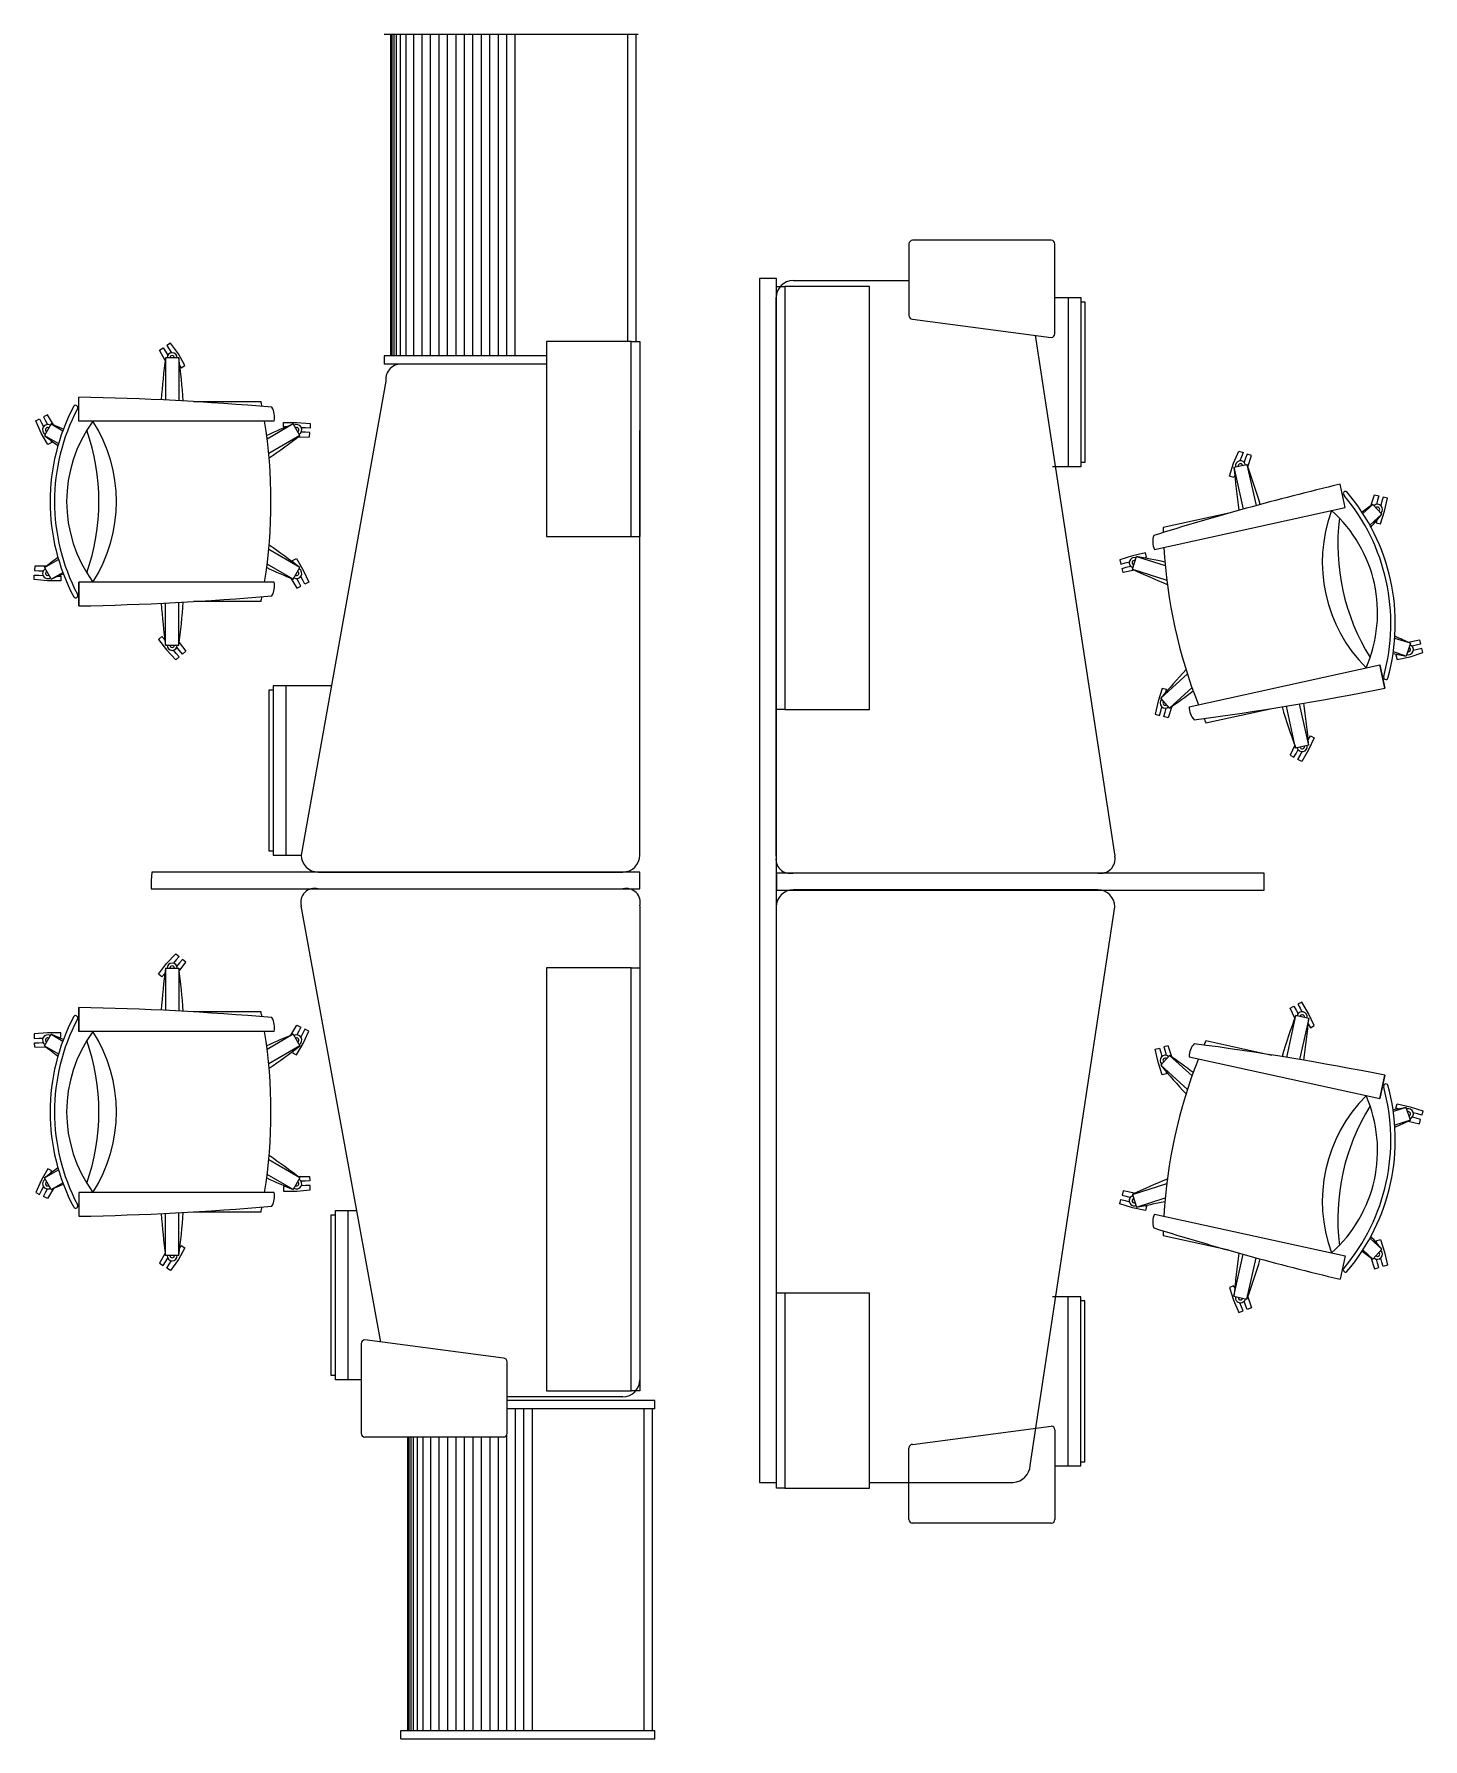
# Model space of a CAD drawing. Header units: millimetres. Extents: x 10079 to 35171, y 5151 to 19853.
# Drawn here: x 10079 to 13360, y 10750 to 14779 of the extents above; entities that cross this region are included whole.
import ezdxf

# ---------------------------------------------------------------- set-up
doc = ezdxf.new("R2010")
doc.units = ezdxf.units.MM

msp = doc.modelspace()

# ---------------------------------------------------------------- linework, layer by layer
at = {"color": 18, "linetype": 'ByBlock', "lineweight": -2, "true_color": 0x000000}
for p, q in [((10905.6, 14779), (11505.6, 14779)), ((10921.6, 14019), (10921.6, 14779)), ((10924.6, 14019), (10924.6, 14779)), ((10929.6, 14019), (10929.6, 14779)), ((10934.6, 14019), (10934.6, 14779)), ((10944.6, 14019), (10944.6, 14779)), ((10957.6, 14019), (10957.6, 14779)), ((10975.6, 14019), (10975.6, 14779)), ((10995.6, 14019), (10995.6, 14779)), ((11015.6, 14019), (11015.6, 14779)), ((11035.6, 14019), (11035.6, 14779)), ((11055.6, 14019), (11055.6, 14779)), ((11075.6, 14019), (11075.6, 14779)), ((11095.6, 14019), (11095.6, 14779)), ((11115.6, 14019), (11115.6, 14779)), ((11135.6, 14019), (11135.6, 14779)), ((11155.6, 14019), (11155.6, 14779)), ((11175.6, 14019), (11175.6, 14779)), ((11195.6, 14019), (11195.6, 14779)), ((11215.6, 14019), (11215.6, 14779)), ((11480.6, 14779), (11480.6, 14052.7)), ((11500.6, 14779), (11500.6, 14052.7)), ((12145.8, 14283.1), (12145.8, 14180.2)), ((12482.2, 14291.7), (12154.5, 14291.7)), ((12490.8, 14180.2), (12490.8, 14283.1)), ((11792.5, 14201.3), (11792.5, 11356.7)), ((11832.5, 14201.3), (11792.5, 14201.3)), ((11832.5, 11356.7), (11832.5, 14201.3)), ((11832.5, 13182.9), (11832.5, 14182.9)), ((11832.5, 14182.9), (11852.5, 14182.9)), ((11852.5, 14182.9), (11852.5, 13182.9)), ((12052.5, 14182.9), (11852.5, 14182.9)), ((11872.4, 14196.6), (12145.8, 14196.6)), ((12052.5, 13182.9), (12052.5, 14182.9)), ((11832.4, 12836.6), (11832.4, 14156.6)), ((12145.8, 14180.2), (12145.8, 14114.1)), ((12490.8, 14071), (12490.8, 14180.2)), ((12490.8, 14156.6), (12551.7, 14156.6)), ((12521.7, 14156.6), (12521.7, 13756.6)), ((12551.7, 14156.6), (12551.7, 13756.6)), ((12551.7, 14156.6), (12551.7, 14146.6)), ((12551.7, 14146.6), (12561.7, 14146.6)), ((12561.7, 14146.6), (12561.7, 13766.6)), ((12154.5, 14105.5), (12482.2, 14062.4)), ((12444.1, 14067.4), (12632.4, 12836.6)), ((10374.6, 14032), (10383.4, 14037.7)), ((10388.3, 14008), (10374.6, 14032)), ((10383.4, 14037.7), (10389.1, 14028.8)), ((10389.1, 14028.8), (10394.6, 14020.3)), ((10401.1, 14049), (10392.3, 14043.3)), ((10392.3, 14043.3), (10397.9, 14034.5)), ((10397.9, 14034.5), (10403.4, 14026)), ((10419.4, 14023.3), (10401.1, 14049)), ((10435.1, 13995.9), (10419.4, 14023.3)), ((11489.7, 14052.7), (11289.7, 14052.7)), ((11289.7, 14052.7), (11289.7, 13591.9)), ((11489.7, 13591.9), (11489.7, 14052.7)), ((11489.7, 14052.7), (11509.7, 14052.7)), ((11509.7, 14052.7), (11509.7, 13591.9)), ((10420.6, 14014), (10389.1, 14014)), ((10389.1, 14014), (10389.1, 13914.2)), ((10420.6, 14014), (10420.6, 13912.6)), ((10422.9, 13995.5), (10426.2, 13990.3)), ((10426.2, 13990.3), (10435.1, 13995.9)), ((11289.7, 14019), (10905.6, 14019)), ((10905.6, 14019), (10905.6, 13999)), ((11289.7, 13999), (10905.6, 13999)), ((11289.7, 13999), (10949.9, 13999)), ((10909.9, 13959), (10709.9, 12839)), ((10184.3, 13864.7), (10184.3, 13921.1)), ((10455.6, 13910.6), (10614.8, 13910.6)), ((10082.3, 13864.9), (10091.6, 13869.7)), ((10095.4, 13836.2), (10082.3, 13864.9)), ((10091.6, 13869.7), (10096.4, 13860.4)), ((10096.4, 13860.4), (10101.1, 13851.4)), ((10110.2, 13879.4), (10100.9, 13874.6)), ((10100.9, 13874.6), (10105.7, 13865.2)), ((10105.7, 13865.2), (10110.4, 13856.2)), ((10124.2, 13855.5), (10110.2, 13879.4)), ((10645.8, 13864.7), (10184.3, 13864.7)), ((10667.7, 13850.9), (10668.2, 13861.4)), ((10668.2, 13861.4), (10699.7, 13861.5)), ((10699.7, 13861.5), (10731.1, 13858.5)), ((10731.1, 13858.5), (10730.6, 13848)), ((10111.2, 13809), (10095.4, 13836.2)), ((10118.6, 13857.8), (10102.9, 13830.5)), ((10102.9, 13830.5), (10136.2, 13811.3)), ((10117.7, 13819.3), (10120.6, 13813.8)), ((10118.6, 13857.8), (10146.3, 13841.8)), ((10691, 13857.8), (10629.2, 13822.1)), ((10706.8, 13830.5), (10633, 13787.9)), ((10673.9, 13850.6), (10667.7, 13850.9)), ((10706.8, 13830.5), (10691, 13857.8)), ((10702, 13826.9), (10729.7, 13827)), ((10719.7, 13838), (10709.5, 13838.4)), ((10720.1, 13848.5), (10710, 13848.9)), ((10730.2, 13837.5), (10719.7, 13838)), ((10730.6, 13848), (10720.1, 13848.5)), ((10729.7, 13827), (10730.2, 13837.5)), ((11509.9, 12839), (11509.9, 13841.9)), ((10120.6, 13813.8), (10111.2, 13809)), ((12913, 13764.7), (12925.3, 13793.7)), ((12925.3, 13793.7), (12935.2, 13790.1)), ((12931.5, 13780.3), (12928, 13770.8)), ((12935.2, 13790.1), (12931.5, 13780.3)), ((12945, 13786.5), (12941.4, 13776.6)), ((12954.9, 13782.9), (12945, 13786.5)), ((12946.6, 13756.5), (12954.9, 13782.9)), ((12551.7, 13756.6), (12485, 13756.6)), ((12561.7, 13766.6), (12551.7, 13766.6)), ((12903.5, 13734.6), (12913, 13764.7)), ((12913.8, 13755.4), (12944.6, 13762.1)), ((12913.8, 13755.4), (12935.6, 13656.4)), ((12941.4, 13776.6), (12937.9, 13767.1)), ((12944.6, 13762.1), (12966, 13664.7)), ((12913.4, 13731), (12903.5, 13734.6)), ((12915.5, 13736.8), (12913.4, 13731)), ((13176.6, 13660.3), (13164.5, 13715.4)), ((12725.9, 13561.2), (13176.6, 13660.3)), ((13242.3, 13667.7), (13218.6, 13646.1)), ((13237.4, 13664.2), (13245.8, 13690.5)), ((13242.3, 13667.7), (13263.5, 13644.4)), ((13245.8, 13690.5), (13256, 13687.8)), ((13253.3, 13677.7), (13250.6, 13667.9)), ((13256, 13687.8), (13253.3, 13677.7)), ((13263.4, 13675), (13260.8, 13665.2)), ((13266.1, 13685.1), (13263.4, 13675)), ((13276.3, 13682.4), (13266.1, 13685.1)), ((13269.6, 13651.6), (13276.3, 13682.4)), ((12901.9, 13646.9), (12746.3, 13612.7)), ((13263.5, 13644.4), (13235.1, 13618.5)), ((13251.4, 13630.2), (13249.8, 13624.3)), ((13249.8, 13624.3), (13260, 13621.5)), ((13260, 13621.5), (13269.6, 13651.6)), ((11289.7, 13591.9), (11509.9, 13591.9)), ((10102.9, 13518.2), (10136.2, 13537.5)), ((10706.8, 13518.2), (10633, 13560.9)), ((10689.1, 13535), (10698.4, 13539.8)), ((10698.4, 13539.8), (10714.3, 13512.6)), ((12673.9, 13546.5), (12643.9, 13536.8)), ((12643.9, 13536.8), (12646.6, 13526.7)), ((12673.7, 13514.8), (12683.2, 13544.8)), ((12704.8, 13553.1), (12673.9, 13546.5)), ((12683.2, 13544.8), (12751.2, 13523.2)), ((12701.5, 13541.4), (12707.5, 13543)), ((12707.5, 13543), (12704.8, 13553.1)), ((10078.6, 13490.3), (10079, 13500.8)), ((10079, 13500.8), (10089.5, 13500.3)), ((10080, 13521.8), (10079.5, 13511.3)), ((10079.5, 13511.3), (10090, 13510.8)), ((10107.6, 13521.9), (10080, 13521.8)), ((10089.5, 13500.3), (10099.6, 13499.8)), ((10090, 13510.8), (10100.1, 13510.3)), ((10102.9, 13518.2), (10118.6, 13490.9)), ((10118.6, 13490.9), (10146.3, 13507)), ((10135.8, 13498.2), (10142, 13497.9)), ((10142, 13497.9), (10141.5, 13487.4)), ((10691, 13490.9), (10629.2, 13526.6)), ((10691.9, 13529.5), (10689.1, 13535)), ((10691, 13490.9), (10706.8, 13518.2)), ((10713.2, 13488.4), (10708.6, 13497.4)), ((10714.3, 13512.6), (10727.4, 13483.9)), ((12646.6, 13526.7), (12656.8, 13529.4)), ((12649.4, 13516.5), (12659.5, 13519.3)), ((12652.1, 13506.4), (12649.4, 13516.5)), ((12679.1, 13512.2), (12652.1, 13506.4)), ((12656.8, 13529.4), (12666.6, 13532)), ((12659.5, 13519.3), (12669.3, 13521.9)), ((12673.7, 13514.8), (12754.9, 13489)), ((10109.9, 13487.3), (10078.6, 13490.3)), ((10141.5, 13487.4), (10109.9, 13487.3)), ((10184.3, 13427.6), (10184.3, 13484.1)), ((10645.8, 13484.1), (10184.3, 13484.1)), ((10184.3, 13484.1), (10184.3, 13427.6)), ((10685.5, 13493.3), (10699.4, 13469.4)), ((10703.9, 13483.5), (10699.3, 13492.5)), ((10699.4, 13469.4), (10708.7, 13474.2)), ((10708.7, 13474.2), (10703.9, 13483.5)), ((10718.1, 13479), (10713.2, 13488.4)), ((10727.4, 13483.9), (10718.1, 13479)), ((10389.1, 13334.8), (10389.1, 13434.6)), ((10420.6, 13334.8), (10420.6, 13436.2)), ((10614.8, 13438.1), (10455.6, 13438.1)), ((10380.5, 13355.5), (10372.5, 13348.7)), ((10372.5, 13348.7), (10391.6, 13323.6)), ((10387.3, 13347.5), (10380.5, 13355.5)), ((10387.5, 13347.2), (10387.3, 13347.5)), ((10389.1, 13334.8), (10420.6, 13334.8)), ((10421.4, 13341.5), (10437.2, 13320.9)), ((13330.6, 13339.4), (13293.9, 13351)), ((13330.6, 13339.4), (13321, 13309.4)), ((13325.1, 13341.9), (13352.1, 13347.7)), ((13344.7, 13334.9), (13334.9, 13332.3)), ((13354.9, 13337.6), (13344.7, 13334.9)), ((13352.1, 13347.7), (13354.9, 13337.6)), ((10391.6, 13323.6), (10413.1, 13300.6)), ((10414.3, 13315.4), (10407.8, 13323.1)), ((10413.1, 13300.6), (10421.1, 13307.3)), ((10421.1, 13307.3), (10414.3, 13315.4)), ((10422.4, 13322.1), (10415.8, 13329.9)), ((10429.1, 13314.1), (10422.4, 13322.1)), ((10437.2, 13320.9), (10429.1, 13314.1)), ((13321, 13309.4), (13290.5, 13319)), ((13302.7, 13312.7), (13296.7, 13311.1)), ((13296.7, 13311.1), (13299.4, 13301)), ((13299.4, 13301), (13330.3, 13307.6)), ((13330.3, 13307.6), (13360.3, 13317.3)), ((13347.4, 13324.7), (13337.6, 13322.1)), ((13357.6, 13327.5), (13347.4, 13324.7)), ((13360.3, 13317.3), (13357.6, 13327.5)), ((12740.7, 13209.7), (12803.7, 13267.2)), ((12807.6, 13189.5), (13258.3, 13288.5)), ((13258.3, 13288.5), (13270.4, 13233.4)), ((13270.4, 13233.4), (13258.3, 13288.5)), ((10643.2, 13229), (10633.2, 13229)), ((10633.2, 13229), (10633.2, 12849)), ((10643.2, 13239), (10643.2, 13229)), ((10781.3, 13239), (10643.2, 13239)), ((10643.2, 13239), (10643.2, 12839)), ((10673.2, 13239), (10673.2, 12839)), ((12744.3, 13232.6), (12734.6, 13202.6)), ((12754.4, 13229.9), (12744.3, 13232.6)), ((12752.8, 13223.9), (12754.4, 13229.9)), ((12761.9, 13186.5), (12814.7, 13234.6)), ((11852.5, 13182.9), (11832.5, 13182.9)), ((11852.5, 13182.9), (12052.5, 13182.9)), ((12734.6, 13202.6), (12728, 13171.7)), ((12738.1, 13169), (12740.8, 13179.2)), ((12761.9, 13186.5), (12740.7, 13209.7)), ((12740.8, 13179.2), (12743.4, 13189)), ((12748.2, 13166.3), (12751, 13176.5)), ((12751, 13176.5), (12753.6, 13186.3)), ((12766.9, 13189.9), (12758.4, 13163.6)), ((12847.7, 13151.3), (13003.3, 13185.4)), ((13059.6, 13092), (13037.9, 13191)), ((13090.4, 13098.8), (13069, 13196.2)), ((12728, 13171.7), (12738.1, 13169)), ((12758.4, 13163.6), (12748.2, 13166.3)), ((13057.3, 13098.4), (13046.4, 13074.8)), ((13090.4, 13098.8), (13059.6, 13092)), ((13089.3, 13111.3), (13089.4, 13111.5)), ((13089.4, 13111.5), (13094.3, 13120.8)), ((13103.6, 13116), (13090.3, 13087.3)), ((13094.3, 13120.8), (13103.6, 13116)), ((13046.4, 13074.8), (13055.7, 13070)), ((13055.7, 13070), (13060.6, 13079.3)), ((13060.6, 13079.3), (13065.3, 13088.2)), ((13065, 13065.1), (13069.9, 13074.4)), ((13074.3, 13060.2), (13065, 13065.1)), ((13069.9, 13074.4), (13074.6, 13083.3)), ((13090.3, 13087.3), (13074.3, 13060.2)), ((10633.2, 12849), (10643.2, 12849)), ((10643.2, 12839), (10709.9, 12839)), ((10356.8, 12799), (10355.4, 12779)), ((10355.4, 12779), (10355.4, 12759)), ((11509.7, 12799), (10356.8, 12799)), ((10749.9, 12799), (11469.9, 12799)), ((11509.7, 12759), (11509.7, 12799)), ((12985.5, 12796), (11832.5, 12796)), ((11832.5, 12796), (11832.5, 12756)), ((12592.4, 12796.6), (11872.4, 12796.6)), ((12985.5, 12756), (12985.5, 12796)), ((10355.4, 12759), (11509.7, 12759)), ((10749.9, 12759), (11469.9, 12759)), ((11832.5, 12756), (12985.5, 12756)), ((12592.4, 12756.7), (11872.4, 12756.7)), ((10898.1, 11688.2), (10709.9, 12719)), ((11509.9, 12719), (11509.9, 11599)), ((11832.4, 12716.7), (11832.4, 11713.8)), ((12432.4, 11396.7), (12632.4, 12716.7)), ((10372.5, 12557.8), (10391.6, 12582.9)), ((10389.1, 12571.7), (10389.1, 12471.9)), ((10389.1, 12571.7), (10420.6, 12571.7)), ((10391.6, 12582.9), (10413.1, 12605.9)), ((10414.3, 12591.1), (10407.8, 12583.4)), ((10413.1, 12605.9), (10421.1, 12599.2)), ((10421.1, 12599.2), (10414.3, 12591.1)), ((10422.4, 12584.4), (10415.8, 12576.6)), ((10420.6, 12571.7), (10420.6, 12470.3)), ((10421.4, 12565), (10437.2, 12585.6)), ((10429.1, 12592.4), (10422.4, 12584.4)), ((10437.2, 12585.6), (10429.1, 12592.4)), ((11489.7, 12572.6), (11289.7, 12572.6)), ((11289.7, 12572.6), (11289.7, 11572.6)), ((11489.7, 11572.6), (11489.7, 12572.6)), ((11489.7, 12572.6), (11509.7, 12572.6)), ((11509.7, 12572.6), (11509.7, 11572.6)), ((10380.5, 12551), (10372.5, 12557.8)), ((10387.3, 12559), (10380.5, 12551)), ((10387.5, 12559.3), (10387.3, 12559)), ((13074.3, 12491.8), (13065, 12486.9)), ((13090.3, 12464.6), (13074.3, 12491.8)), ((10184.3, 12478.9), (10184.3, 12422.4)), ((10184.3, 12422.4), (10184.3, 12478.9)), ((10614.8, 12468.4), (10455.6, 12468.4)), ((13059.6, 12460), (13037.9, 12360.9)), ((13046.4, 12477.1), (13055.7, 12482)), ((13057.3, 12453.6), (13046.4, 12477.1)), ((13055.7, 12482), (13060.6, 12472.7)), ((13090.4, 12453.2), (13059.6, 12460)), ((13060.6, 12472.7), (13065.3, 12463.8)), ((13065, 12486.9), (13069.9, 12477.6)), ((13090.4, 12453.2), (13069, 12355.8)), ((13069.9, 12477.6), (13074.6, 12468.6)), ((13103.6, 12436), (13090.3, 12464.6)), ((10109.9, 12419.2), (10078.6, 12416.2)), ((10078.6, 12416.2), (10079, 12405.7)), ((10102.9, 12388.3), (10118.6, 12415.5)), ((10141.5, 12419.1), (10109.9, 12419.2)), ((10118.6, 12415.5), (10146.3, 12399.5)), ((10135.8, 12408.3), (10142, 12408.6)), ((10142, 12408.6), (10141.5, 12419.1)), ((10645.8, 12422.4), (10184.3, 12422.4)), ((10691, 12415.5), (10629.2, 12379.8)), ((10685.5, 12413.2), (10699.4, 12437.1)), ((10691, 12415.5), (10706.8, 12388.3)), ((10703.9, 12423), (10699.3, 12414)), ((10699.4, 12437.1), (10708.7, 12432.3)), ((10708.7, 12432.3), (10703.9, 12423)), ((10713.2, 12418.1), (10708.6, 12409.1)), ((10718.1, 12427.5), (10713.2, 12418.1)), ((10714.3, 12393.9), (10727.4, 12422.6)), ((10727.4, 12422.6), (10718.1, 12427.5)), ((13089.3, 12440.7), (13089.4, 12440.4)), ((13089.4, 12440.4), (13094.3, 12431.1)), ((13094.3, 12431.1), (13103.6, 12436)), ((10079, 12405.7), (10089.5, 12406.2)), ((10079.5, 12395.2), (10090, 12395.7)), ((10080, 12384.7), (10079.5, 12395.2)), ((10107.6, 12384.6), (10080, 12384.7)), ((10089.5, 12406.2), (10099.6, 12406.7)), ((10090, 12395.7), (10100.1, 12396.2)), ((10102.9, 12388.3), (10136.2, 12369)), ((10706.8, 12388.3), (10633, 12345.6)), ((10691.9, 12377), (10689.1, 12371.5)), ((10689.1, 12371.5), (10698.4, 12366.7)), ((10698.4, 12366.7), (10714.3, 12393.9)), ((12728, 12380.2), (12738.1, 12382.9)), ((12734.6, 12349.4), (12728, 12380.2)), ((12738.1, 12382.9), (12740.8, 12372.8)), ((12740.8, 12372.8), (12743.4, 12363)), ((12758.4, 12388.4), (12748.2, 12385.7)), ((12748.2, 12385.7), (12751, 12375.5)), ((12751, 12375.5), (12753.6, 12365.7)), ((12766.9, 12362.1), (12758.4, 12388.4)), ((12847.7, 12400.7), (13003.3, 12366.5)), ((12744.3, 12319.4), (12734.6, 12349.4)), ((12761.9, 12365.5), (12740.7, 12342.2)), ((12740.7, 12342.2), (12803.7, 12284.8)), ((12752.8, 12328), (12754.4, 12322.1)), ((12761.9, 12365.5), (12814.7, 12317.4)), ((12807.6, 12362.5), (13258.3, 12263.4)), ((12754.4, 12322.1), (12744.3, 12319.4)), ((13258.3, 12263.4), (13270.4, 12318.6)), ((13270.4, 12318.6), (13258.3, 12263.4)), ((13296.7, 12240.8), (13299.4, 12251)), ((13299.4, 12251), (13330.3, 12244.3)), ((13321, 12242.6), (13290.5, 12232.9)), ((13330.6, 12212.6), (13293.9, 12201)), ((13302.7, 12239.2), (13296.7, 12240.8)), ((13330.6, 12212.6), (13321, 12242.6)), ((13325.1, 12210.1), (13352.1, 12204.2)), ((13330.3, 12244.3), (13360.3, 12234.7)), ((13344.7, 12217.1), (13334.9, 12219.7)), ((13347.4, 12227.2), (13337.6, 12229.9)), ((13354.9, 12214.4), (13344.7, 12217.1)), ((13357.6, 12224.5), (13347.4, 12227.2)), ((13352.1, 12204.2), (13354.9, 12214.4)), ((13360.3, 12234.7), (13357.6, 12224.5)), ((10111.2, 12097.5), (10095.4, 12070.3)), ((10102.9, 12076), (10136.2, 12095.2)), ((10120.6, 12092.7), (10111.2, 12097.5)), ((10117.7, 12087.2), (10120.6, 12092.7)), ((10706.8, 12076), (10633, 12118.6)), ((10095.4, 12070.3), (10082.3, 12041.6)), ((10091.6, 12036.8), (10096.4, 12046.1)), ((10096.4, 12046.1), (10101.1, 12055.1)), ((10118.6, 12048.7), (10102.9, 12076)), ((10105.7, 12041.3), (10110.4, 12050.3)), ((10124.2, 12051), (10110.2, 12027.1)), ((10118.6, 12048.7), (10146.3, 12064.7)), ((10691, 12048.7), (10629.2, 12084.4)), ((10673.9, 12055.9), (10667.7, 12055.6)), ((10667.7, 12055.6), (10668.2, 12045.1)), ((10706.8, 12076), (10691, 12048.7)), ((10699.7, 12045), (10731.1, 12048)), ((10702, 12079.6), (10729.7, 12079.5)), ((10719.7, 12068.5), (10709.5, 12068.1)), ((10720.1, 12058), (10710, 12057.6)), ((10730.2, 12069), (10719.7, 12068.5)), ((10730.6, 12058.5), (10720.1, 12058)), ((10729.7, 12079.5), (10730.2, 12069)), ((10731.1, 12048), (10730.6, 12058.5)), ((12652.1, 12045.6), (12649.4, 12035.4)), ((12679.1, 12039.7), (12652.1, 12045.6)), ((12673.7, 12037.2), (12754.9, 12063)), ((10082.3, 12041.6), (10091.6, 12036.8)), ((10100.9, 12031.9), (10105.7, 12041.3)), ((10110.2, 12027.1), (10100.9, 12031.9)), ((10645.8, 12041.8), (10184.3, 12041.8)), ((10184.3, 12041.8), (10184.3, 11985.4)), ((10668.2, 12045.1), (10699.7, 12045)), ((12643.9, 12015.1), (12646.6, 12025.3)), ((12673.9, 12005.5), (12643.9, 12015.1)), ((12646.6, 12025.3), (12656.8, 12022.6)), ((12649.4, 12035.4), (12659.5, 12032.7)), ((12656.8, 12022.6), (12666.6, 12019.9)), ((12659.5, 12032.7), (12669.3, 12030.1)), ((12673.7, 12037.2), (12683.2, 12007.2)), ((12704.8, 11998.8), (12673.9, 12005.5)), ((12683.2, 12007.2), (12751.2, 12028.8)), ((12701.5, 12010.6), (12707.5, 12009)), ((12707.5, 12009), (12704.8, 11998.8)), ((10389.1, 11892.5), (10389.1, 11992.3)), ((10420.6, 11892.5), (10420.6, 11993.9)), ((10455.6, 11995.9), (10614.8, 11995.9)), ((10780.6, 11609), (10780.6, 11989)), ((10780.6, 11989), (10790.6, 11989)), ((10790.6, 11599), (10790.6, 11999)), ((10790.6, 11999), (10841.4, 11999)), ((10820.6, 11599), (10820.6, 11999)), ((12725.9, 11990.8), (13176.6, 11891.7)), ((12901.9, 11905.1), (12746.3, 11939.2)), ((13263.5, 11907.6), (13235.1, 11933.5)), ((13249.8, 11927.7), (13260, 11930.4)), ((13251.4, 11921.8), (13249.8, 11927.7)), ((13260, 11930.4), (13269.6, 11900.4)), ((10388.3, 11898.5), (10374.6, 11874.5)), ((10420.6, 11892.5), (10389.1, 11892.5)), ((10389.1, 11877.7), (10394.6, 11886.2)), ((10435.1, 11910.6), (10419.4, 11883.2)), ((10422.9, 11911), (10426.2, 11916.2)), ((10426.2, 11916.2), (10435.1, 11910.6)), ((12913.8, 11796.6), (12935.6, 11895.6)), ((12944.6, 11789.9), (12966, 11887.3)), ((13176.6, 11891.7), (13164.5, 11836.6)), ((13242.3, 11884.3), (13218.6, 11905.9)), ((13237.4, 11887.8), (13245.8, 11861.4)), ((13242.3, 11884.3), (13263.5, 11907.6)), ((13263.4, 11877), (13260.8, 11886.8)), ((13269.6, 11900.4), (13276.3, 11869.6)), ((10374.6, 11874.5), (10383.4, 11868.8)), ((10383.4, 11868.8), (10389.1, 11877.7)), ((10392.3, 11863.2), (10397.9, 11872)), ((10401.1, 11857.5), (10392.3, 11863.2)), ((10397.9, 11872), (10403.4, 11880.5)), ((10419.4, 11883.2), (10401.1, 11857.5)), ((13245.8, 11861.4), (13256, 11864.2)), ((13253.3, 11874.3), (13250.6, 11884.1)), ((13256, 11864.2), (13253.3, 11874.3)), ((13266.1, 11866.9), (13263.4, 11877)), ((13276.3, 11869.6), (13266.1, 11866.9)), ((12052.5, 11803.8), (11832.4, 11803.8)), ((11832.5, 11343), (11832.5, 11803.8)), ((11852.5, 11803.8), (11852.5, 11343)), ((12052.5, 11343), (12052.5, 11803.8)), ((12913.4, 11821), (12903.5, 11817.3)), ((12903.5, 11817.3), (12913, 11787.2)), ((12915.5, 11815.2), (12913.4, 11821)), ((12551.7, 11795.4), (12485, 11795.4)), ((12521.7, 11395.4), (12521.7, 11795.4)), ((12551.7, 11395.4), (12551.7, 11795.4)), ((12561.7, 11785.4), (12551.7, 11785.4)), ((12561.7, 11405.4), (12561.7, 11785.4)), ((12913, 11787.2), (12925.3, 11758.2)), ((12913.8, 11796.6), (12944.6, 11789.9)), ((12931.5, 11771.7), (12928, 11781.2)), ((12935.2, 11761.9), (12931.5, 11771.7)), ((12941.4, 11775.3), (12937.9, 11784.9)), ((12945, 11765.5), (12941.4, 11775.3)), ((12954.9, 11769.1), (12945, 11765.5)), ((12946.6, 11795.5), (12954.9, 11769.1)), ((12925.3, 11758.2), (12935.2, 11761.9)), ((10851.5, 11684.5), (10851.5, 11575.4)), ((11187.8, 11650), (10860.1, 11693.2)), ((10790.6, 11609), (10780.6, 11609)), ((10790.6, 11599), (10790.6, 11609)), ((11196.5, 11575.4), (11196.5, 11641.4)), ((10851.5, 11599), (10790.6, 11599)), ((10851.5, 11575.4), (10851.5, 11472.5)), ((11196.5, 11472.5), (11196.5, 11575.4)), ((11289.7, 11572.6), (11489.7, 11572.6)), ((11509.7, 11572.6), (11489.7, 11572.6)), ((11469.9, 11559), (11196.5, 11559)), ((11545.1, 11550.5), (11196.5, 11550.5)), ((11545.1, 11530.5), (11196.5, 11530.5)), ((11215.1, 11530.5), (11215.1, 10770.5)), ((11235.1, 11530.5), (11235.1, 10770.5)), ((11255.1, 11530.5), (11255.1, 10770.5)), ((11520.1, 10770.5), (11520.1, 11530.5)), ((11540.1, 10770.5), (11540.1, 11530.5)), ((11545.1, 11530.5), (11545.1, 11550.5)), ((12154.5, 11446.5), (12482.2, 11489.6)), ((10860.1, 11463.9), (11187.8, 11463.9)), ((10961.1, 11463.9), (10961.1, 10770.5)), ((10964.1, 11463.9), (10964.1, 10770.5)), ((10969.1, 11463.9), (10969.1, 10770.5)), ((10974.1, 11463.9), (10974.1, 10770.5)), ((10984.1, 11463.9), (10984.1, 10770.5)), ((10997.1, 11463.9), (10997.1, 10770.5)), ((11015.1, 11463.9), (11015.1, 10770.5)), ((11035.1, 11463.9), (11035.1, 10770.5)), ((11055.1, 11463.9), (11055.1, 10770.5)), ((11075.1, 11463.9), (11075.1, 10770.5)), ((11095.1, 11463.9), (11095.1, 10770.5)), ((11115.1, 11463.9), (11115.1, 10770.5)), ((11135.1, 11463.9), (11135.1, 10770.5)), ((11155.1, 11463.9), (11155.1, 10770.5)), ((11175.1, 11463.9), (11175.1, 10770.5)), ((11195.1, 11467.9), (11195.1, 10770.5)), ((12490.8, 11481), (12490.8, 11371.8)), ((12145.8, 11371.8), (12145.8, 11437.8)), ((12551.7, 11395.4), (12551.7, 11405.4)), ((12551.7, 11405.4), (12561.7, 11405.4)), ((12145.8, 11268.9), (12145.8, 11371.8)), ((12490.8, 11395.4), (12551.7, 11395.4)), ((12490.8, 11371.8), (12490.8, 11268.9)), ((11792.5, 11356.7), (11832.5, 11356.7)), ((11852.5, 11343), (11832.5, 11343)), ((11852.5, 11343), (12052.5, 11343)), ((12052.5, 11356.7), (12392.4, 11356.7)), ((12482.2, 11260.3), (12154.5, 11260.3)), ((10945.1, 10770.5), (11545.1, 10770.5)), ((10945.1, 10750.5), (10945.1, 10770.5)), ((11545.1, 10750.5), (11545.1, 10770.5)), ((10945.1, 10750.5), (11545.1, 10750.5))]:
    msp.add_line(p, q, dxfattribs=at)
for centre, radius, start, end in [((12154.5, 14283.1), 8.62, 90, 180), ((12482.2, 14283.1), 8.62, 0, 90), ((11872.4, 14156.6), 40, 90, 180), ((12154.5, 14114.1), 8.61, 179.9365, 270.0635), ((12482.2, 14071), 8.62, 270, 0), ((10404.8, 14014), 12.1, 0, 180), ((12253.9, 13770.2), 1880.6, 172.5522, 175.593), ((10404.8, 14014), 5.25, 0, 180), ((8555.8, 13770.2), 1880.6, 4.3251, 7.4478), ((10945.6, 13963.3), 36, 83.1301, 186.8699), ((10597.7, 13674.4), 481.4, 152.0686, 207.9314), ((10176.5, 13896.6), 5.33, 322.9271, 141.3109), ((10057.3, 7132), 6790.3, 85.07409, 88.92822), ((9440.4, 13674.4), 1197.9, 10.8173, 11.3741), ((10597.7, 13674.4), 470.9, 152.2928, 207.7072), ((10479.2, 13674.4), 323.7, 143.9912, 216.0088), ((9920.1, 13674.4), 353, 327.3822, 32.6178), ((9440.4, 13674.4), 1197.9, 350.8598, 9.1402), ((10601.9, 13874.1), 44.9, 347.8383, 31.0044), ((10110.7, 13844.2), 12.1, 60, 240), ((11246.4, 15323.6), 1880.6, 232.5522, 233.7681), ((10110.7, 13844.2), 5.25, 60, 240), ((9397.3, 12121), 1880.6, 66.4846, 67.4478), ((9723, 13674.4), 508.8, 340.6389, 19.3611), ((11412.3, 12121), 1880.6, 112.5522, 114.6431), ((9563.3, 15323.6), 1880.6, 304.7003, 307.4478), ((10698.9, 13844.2), 12.1, 300, 120), ((10698.9, 13844.2), 5.25, 300, 120), ((14787.5, 13917.6), 1880.6, 184.948, 188.0707), ((12929.2, 13758.7), 12.1, 12.3957, 192.3957), ((12929.2, 13758.7), 5.25, 12.3957, 192.3957), ((11175.6, 13123.7), 1880.6, 16.8027, 19.8435), ((14745.9, 7111.8), 6790.3, 103.46753, 107.32166), ((13177.4, 13693.1), 5.33, 51.0848, 229.4686), ((12813.7, 13385.7), 481.4, 344.4644, 40.3271), ((12813.7, 13385.7), 470.9, 344.6886, 40.1029), ((14319.6, 12126.2), 1880.6, 124.948, 125.9111), ((13252.9, 13656), 12.1, 312.3957, 132.3957), ((13252.9, 13656), 5.25, 312.3957, 132.3957), ((13475.6, 13531.1), 353, 159.7779, 225.0136), ((12929.4, 13411.1), 323.7, 336.3869, 48.4046), ((13668.1, 13573.4), 508.8, 173.0346, 211.7569), ((11826.2, 14857.2), 1880.6, 318.6276, 319.8435), ((12766.7, 13579.9), 44.9, 161.3913, 204.5575), ((13944, 13634.1), 1197.9, 181.0217, 181.5784), ((11246.4, 12025.2), 1880.6, 126.2319, 127.4478), ((9563.3, 12025.2), 1880.6, 52.5522, 55.2997), ((12678.4, 13529.8), 12.1, 72.3957, 252.3957), ((12351.6, 11693.6), 1880.6, 77.7527, 79.8435), ((13944, 13634.1), 1197.9, 183.2555, 201.536), ((10110.7, 13504.6), 12.1, 120, 300), ((10110.7, 13504.6), 5.25, 120, 300), ((9397.3, 15227.8), 1880.6, 292.5522, 293.5154), ((11412.3, 15227.8), 1880.6, 245.3569, 247.4478), ((10698.9, 13504.6), 12.1, 240, 60), ((10698.9, 13504.6), 5.25, 240, 60), ((12678.4, 13529.8), 5.25, 72.3957, 252.3957), ((13470, 15218.5), 1880.6, 244.948, 247.6954), ((10176.5, 13452.2), 5.33, 218.6891, 37.0729), ((10601.9, 13474.6), 44.9, 328.9956, 12.1617), ((10057.3, 20216.8), 6790.3, 271.07178, 274.92591), ((12253.9, 13578.6), 1880.6, 184.407, 187.4478), ((8555.8, 13578.6), 1880.6, 352.5522, 355.6749), ((9440.4, 13674.4), 1197.9, 348.6259, 349.1827), ((10404.8, 13334.8), 12.1, 180, 0), ((10404.8, 13334.8), 5.25, 180, 0), ((12534.2, 11635.7), 1880.6, 64.948, 66.1639), ((13325.8, 13324.4), 12.1, 252.3957, 72.3957), ((13652.7, 15160.5), 1880.6, 258.8804, 259.8435), ((13325.8, 13324.4), 5.25, 252.3957, 72.3957), ((14178.1, 11996.9), 1880.6, 137.0961, 139.8435), ((13272.8, 13259.1), 5.33, 155.3229, 333.7067), ((11684.6, 14728), 1880.6, 304.948, 307.0388), ((11937.1, 19891.5), 6790.3, 277.46984, 281.32397), ((12751.3, 13198.1), 12.1, 132.3957, 312.3957), ((12751.3, 13198.1), 5.25, 132.3957, 312.3957), ((12852.5, 13189.7), 44.9, 180.234, 223.4002), ((14828.6, 13730.4), 1880.6, 196.7208, 199.8435), ((11216.8, 12936.6), 1880.6, 4.948, 7.9888), ((13944, 13634.1), 1197.9, 203.2131, 203.7698), ((13075, 13095.4), 12.1, 192.3957, 12.3957), ((13075, 13095.4), 5.25, 192.3957, 12.3957), ((10749.9, 12839), 40, 180, 270), ((11469.9, 12839), 40, 270, 0), ((11865.2, 12829.4), 33.6, 167.6484, 282.3516), ((12598.6, 12830.3), 34.3, 259.5388, 10.4612), ((10740.9, 12727.9), 32.3, 73.9787, 196.0213), ((11478, 12727.1), 32.9, 345.7627, 104.2373), ((11872.4, 12716.7), 40, 90, 180), ((12592.4, 12716.7), 40, 0, 90), ((12253.9, 12327.9), 1880.6, 172.5522, 175.593), ((10404.8, 12571.7), 12.1, 0, 180), ((10404.8, 12571.7), 5.25, 0, 180), ((8555.8, 12327.9), 1880.6, 4.3251, 7.4478), ((10597.7, 12232.1), 481.4, 152.0686, 207.9314), ((10597.7, 12232.1), 470.9, 152.2928, 207.7072), ((10176.5, 12454.3), 5.33, 322.9271, 141.3109), ((10057.3, 5689.7), 6790.3, 85.07409, 88.92822), ((9440.4, 12232.1), 1197.9, 10.8173, 11.3741), ((10601.9, 12431.9), 44.9, 347.8383, 31.0044), ((14828.6, 11821.6), 1880.6, 160.1565, 163.2792), ((13075, 12456.6), 12.1, 347.6043, 167.6043), ((13075, 12456.6), 5.25, 347.6043, 167.6043), ((11216.8, 12615.4), 1880.6, 352.0112, 355.052), ((10110.7, 12401.9), 12.1, 60, 240), ((9397.3, 10678.7), 1880.6, 66.4846, 67.4478), ((10479.2, 12232.1), 323.7, 143.9912, 216.0088), ((9920.1, 12232.1), 353, 327.3822, 32.6178), ((9440.4, 12232.1), 1197.9, 350.8598, 9.1402), ((11412.3, 10678.7), 1880.6, 112.5522, 114.6431), ((10698.9, 12401.9), 12.1, 300, 120), ((11246.4, 13881.3), 1880.6, 232.5522, 233.7681), ((10110.7, 12401.9), 5.25, 60, 240), ((9723, 12232.1), 508.8, 340.6389, 19.3611), ((9563.3, 13881.3), 1880.6, 304.7003, 307.4478), ((10698.9, 12401.9), 5.25, 300, 120), ((12852.5, 12362.3), 44.9, 136.5998, 179.766), ((11937.1, 5660.5), 6790.3, 78.67603, 82.53016), ((13944, 11917.9), 1197.9, 156.2302, 156.7869), ((12751.3, 12353.9), 12.1, 47.6043, 227.6043), ((14178.1, 13555), 1880.6, 220.1565, 222.9039), ((12751.3, 12353.9), 5.25, 47.6043, 227.6043), ((13944, 11917.9), 1197.9, 158.464, 176.7445), ((11684.6, 10824), 1880.6, 52.9612, 55.052), ((12813.7, 12166.3), 470.9, 319.8971, 15.3114), ((12813.7, 12166.3), 481.4, 319.6729, 15.5356), ((13272.8, 12292.9), 5.33, 26.2933, 204.6771), ((13475.6, 12020.8), 353, 134.9864, 200.2221), ((12929.4, 12140.9), 323.7, 311.5954, 23.6131), ((13668.1, 11978.5), 508.8, 148.2431, 186.9654), ((13652.7, 10391.4), 1880.6, 100.1565, 101.1196), ((12534.2, 13916.3), 1880.6, 293.8361, 295.052), ((13325.8, 12227.6), 12.1, 287.6043, 107.6043), ((13325.8, 12227.6), 5.25, 287.6043, 107.6043), ((9563.3, 10582.9), 1880.6, 52.5522, 55.2997), ((11246.4, 10582.9), 1880.6, 126.2319, 127.4478), ((10110.7, 12062.3), 12.1, 120, 300), ((10110.7, 12062.3), 5.25, 120, 300), ((9397.3, 13785.5), 1880.6, 292.5522, 293.5154), ((11412.3, 13785.5), 1880.6, 245.3569, 247.4478), ((10698.9, 12062.3), 12.1, 240, 60), ((10698.9, 12062.3), 5.25, 240, 60), ((13470, 10333.5), 1880.6, 112.3046, 115.052), ((10176.5, 12009.9), 5.33, 218.6891, 37.0729), ((10057.3, 18774.5), 6790.3, 271.07178, 274.92591), ((9440.4, 12232.1), 1197.9, 348.6259, 349.1827), ((10601.9, 12032.4), 44.9, 328.9956, 12.1617), ((12678.4, 12022.2), 12.1, 107.6043, 287.6043), ((12678.4, 12022.2), 5.25, 107.6043, 287.6043), ((12351.6, 13858.4), 1880.6, 280.1565, 282.2473), ((12253.9, 12136.3), 1880.6, 184.407, 187.4478), ((8555.8, 12136.3), 1880.6, 352.5522, 355.6749), ((12766.7, 11972.1), 44.9, 155.4425, 198.6087), ((14745.9, 18440.2), 6790.3, 252.67834, 256.53247), ((13944, 11917.9), 1197.9, 178.4216, 178.9783), ((11826.2, 10694.8), 1880.6, 40.1565, 41.3724), ((10404.8, 11892.5), 12.1, 180, 0), ((10404.8, 11892.5), 5.25, 180, 0), ((14787.5, 11634.4), 1880.6, 171.9293, 175.052), ((11175.6, 12428.2), 1880.6, 340.1565, 343.1973), ((14319.6, 13425.8), 1880.6, 234.0889, 235.052), ((13252.9, 11895.9), 12.1, 227.6043, 47.6043), ((13252.9, 11895.9), 5.25, 227.6043, 47.6043), ((13177.4, 11858.9), 5.33, 130.5314, 308.9152), ((12929.2, 11793.2), 12.1, 167.6043, 347.6043), ((12929.2, 11793.2), 5.25, 167.6043, 347.6043), ((10860.1, 11684.5), 8.62, 90, 180), ((11187.8, 11641.4), 8.61, 359.9365, 90.0635), ((11469.9, 11599), 40, 270, 0), ((12482.2, 11481), 8.62, 0, 90), ((10860.1, 11472.5), 8.62, 180, 270), ((11187.8, 11472.5), 8.62, 270, 0), ((12154.5, 11437.9), 8.61, 89.9365, 180.0635), ((12390.2, 11398.9), 42.2, 272.9424, 357.0576), ((12154.5, 11268.9), 8.62, 180, 270), ((12482.2, 11268.9), 8.62, 270, 0)]:
    msp.add_arc(centre, radius, start, end, dxfattribs=at)

doc.saveas('drawing.dxf')
